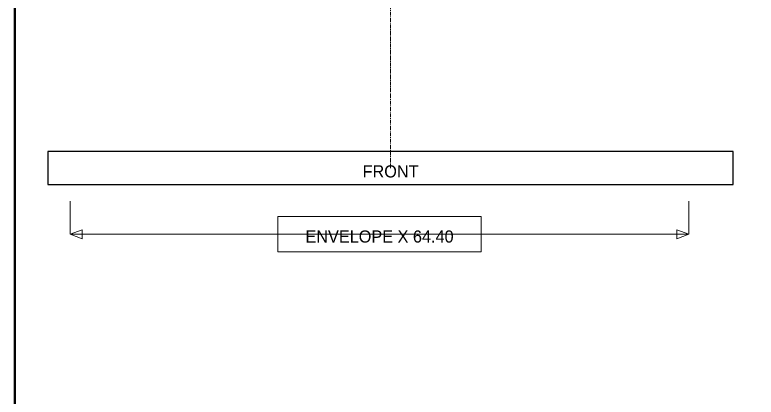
# Model space of a CAD drawing. Header units: millimetres. Extents: x 10 to 410, y 10 to 287.
# Drawn here: x 10 to 144.2, y 148.5 to 217.8 of the extents above; entities that cross this region are included whole.
import ezdxf
from ezdxf.enums import TextEntityAlignment as Align

# ---------------------------------------------------------------- set-up
doc = ezdxf.new("R2010")
doc.units = ezdxf.units.MM
doc.linetypes.add('CENTER', pattern=[1.15, 0.7, -0.15, 0.15, -0.15])
for name, color, linetype, lineweight in [('BORDER', 7, 'CONTINUOUS', 50), ('CENTER', 4, 'CENTER', 13), ('DIMENSION', 2, 'CONTINUOUS', 18), ('TITLE_BLOCK', 7, 'CONTINUOUS', 25)]:
    doc.layers.add(name, color=color, linetype=linetype, lineweight=lineweight)

msp = doc.modelspace()

# ---------------------------------------------------------------- linework, layer by layer
at = {"layer": 'BORDER'}
msp.add_lwpolyline([(10, 10), (410, 10), (410, 287), (10, 287)], close=True, dxfattribs=at)
at = {"layer": 'CENTER'}
msp.add_line((78, 190), (78, 273), dxfattribs=at)
at = {"layer": 'DIMENSION'}
for p, q in [((20, 184), (20, 178)), ((132, 184), (132, 178)), ((20, 178), (132, 178))]:
    msp.add_line(p, q, dxfattribs=at)
for points in [[(57.6, 174.8), (94.4, 174.8), (94.4, 181.2), (57.6, 181.2)], [(20, 178), (22.2, 178.8), (22.2, 177.2)], [(132, 178), (129.8, 177.2), (129.8, 178.8)]]:
    msp.add_lwpolyline(points, close=True, dxfattribs=at)
at = {"layer": 'TITLE_BLOCK'}
msp.add_lwpolyline([(16, 187), (140, 187), (140, 193), (16, 193)], close=True, dxfattribs=at)

# ---------------------------------------------------------------- texts
at = {"layer": 'DIMENSION'}
msp.add_text('ENVELOPE X 64.40', height=2.2, dxfattribs=at).set_placement((76, 177.6), align=Align.MIDDLE_CENTER)
at = {"layer": 'TITLE_BLOCK'}
msp.add_text('FRONT', height=2.2, dxfattribs=at).set_placement((78, 189.4), align=Align.MIDDLE_CENTER)

doc.saveas('drawing.dxf')
